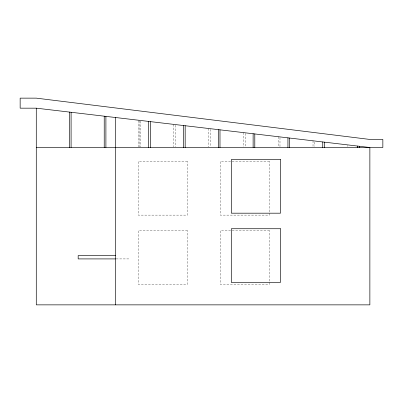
<?xml version="1.0" encoding="UTF-8"?>
<svg xmlns="http://www.w3.org/2000/svg" width="403" height="403" viewBox="0 0 403 403"><rect width="100%" height="100%" fill="white"/><g stroke="black" fill="none" stroke-linecap="round" stroke-linejoin="round"><path stroke-width="0.3" stroke-dasharray="2.02 1.51" d="M116.165 258.912L129.116 258.912M347.839 145.428L347.839 146.47M314.793 142.194L314.793 146.329M313.025 140.803L313.025 146.289M279.979 137.534L279.979 146.883M278.211 136.698L278.211 146.309M245.165 133.413L245.165 146.894M243.397 132.592L243.397 146.888M210.351 129.323L210.351 146.883M208.583 128.486L208.583 146.894M175.537 125.212L175.537 146.888M173.769 124.381L173.769 146.883M140.723 121.117L140.723 146.878M139.04 120.905L139.04 146.888M138.954 120.275L138.954 146.888M187.4 161.427L138.229 161.427L138.229 215.126L187.4 215.126L187.4 161.427M269.416 161.427L220.245 161.427L220.245 215.126L269.416 215.126L269.416 161.427M187.46 230.672L138.284 230.672L138.284 284.367L187.46 284.367L187.46 230.672M269.471 230.672L220.3 230.672L220.3 284.367L269.471 284.367L269.471 230.672"/><path stroke-width="0.6" d="M36.28 108.17L36.28 304.859L369.868 304.859L369.868 147.508L36.28 108.17L20.15 108.17L20.15 98.141L36.28 98.141L369.868 139.443L382.85 139.443L382.85 147.508L36.28 147.508M115.545 255.567L78.172 255.567L78.172 258.912L115.545 258.912M359.239 146.254L359.239 147.508M357.562 146.057L357.562 147.508M324.425 142.148L324.425 147.508M322.748 141.952L322.748 147.508M289.611 138.043L289.611 147.508M287.938 137.846L287.938 147.508M254.797 133.937L254.797 147.508M253.124 133.741L253.124 147.508M219.988 129.831L219.988 147.508M218.31 129.635L218.31 147.508M185.173 125.726L185.173 147.508M183.496 125.529L183.496 147.508M150.359 121.62L150.359 147.508M148.682 121.424L148.682 147.508M115.545 117.515L115.545 304.859M105.903 116.381L105.903 147.508M104.231 116.185L104.231 147.508M71.094 112.276L71.094 147.508M69.417 112.079L69.417 147.508M280.528 159.492L231.352 159.492L231.352 213.187L280.528 213.187L280.528 159.492M280.473 228.733L231.297 228.733L231.297 282.427L280.473 282.427L280.473 228.733"/></g></svg>
